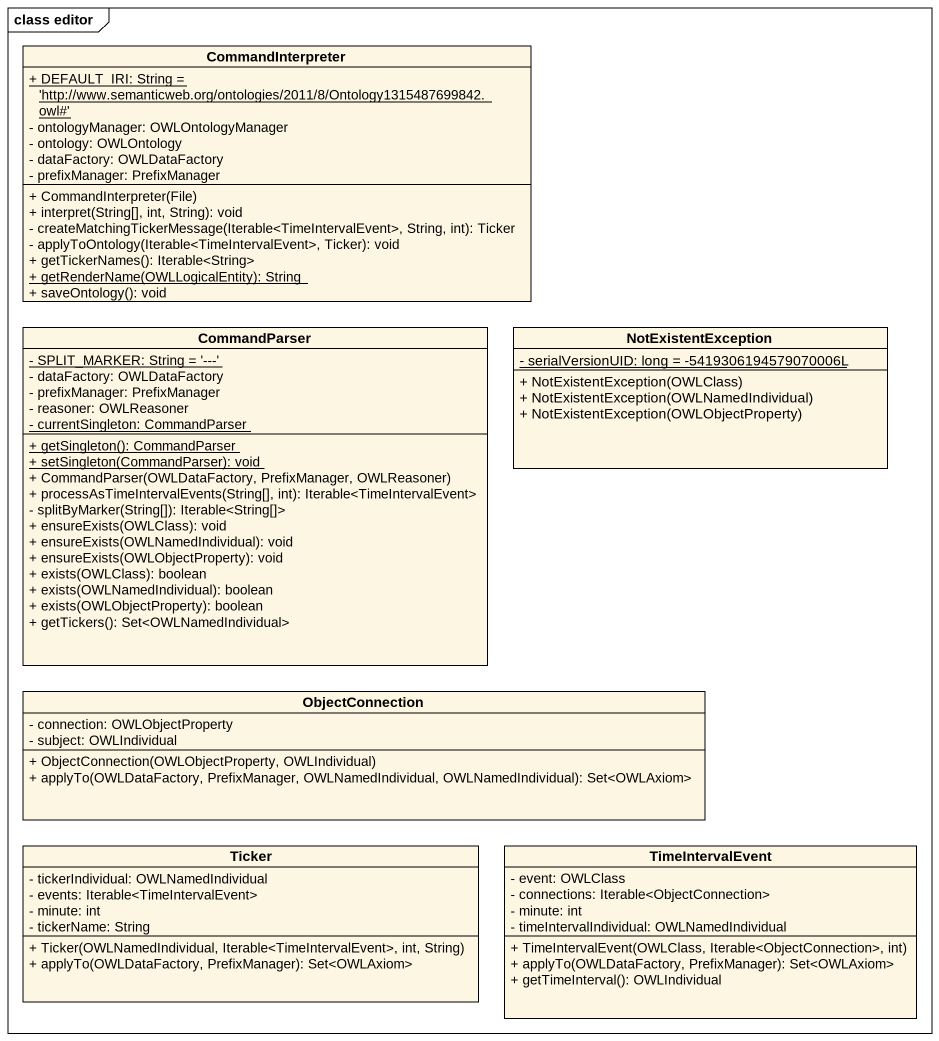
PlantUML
@startuml
mainframe class editor
hide circle
hide empty members
skinparam classAttributeIconSize 0
class CommandInterpreter {
  {static} + DEFAULT_IRI: String = 'http://www.semanticweb.org/ontologies/2011/8/Ontology1315487699842.owl#'
  - ontologyManager: OWLOntologyManager
  - ontology: OWLOntology
  - dataFactory: OWLDataFactory
  - prefixManager: PrefixManager
  + CommandInterpreter(File)
  + interpret(String[], int, String): void
  - createMatchingTickerMessage(Iterable<TimeIntervalEvent>, String, int): Ticker
  - applyToOntology(Iterable<TimeIntervalEvent>, Ticker): void
  + getTickerNames(): Iterable<String>
  {static} + getRenderName(OWLLogicalEntity): String
  + saveOntology(): void
}
class CommandParser {
  {static} - SPLIT_MARKER: String = '---'
  - dataFactory: OWLDataFactory
  - prefixManager: PrefixManager
  - reasoner: OWLReasoner
  {static} - currentSingleton: CommandParser
  {static} + getSingleton(): CommandParser
  {static} + setSingleton(CommandParser): void
  + CommandParser(OWLDataFactory, PrefixManager, OWLReasoner)
  + processAsTimeIntervalEvents(String[], int): Iterable<TimeIntervalEvent>
  - splitByMarker(String[]): Iterable<String[]>
  + ensureExists(OWLClass): void
  + ensureExists(OWLNamedIndividual): void
  + ensureExists(OWLObjectProperty): void
  + exists(OWLClass): boolean
  + exists(OWLNamedIndividual): boolean
  + exists(OWLObjectProperty): boolean
  + getTickers(): Set<OWLNamedIndividual>
}
class NotExistentException {
  {static} - serialVersionUID: long = -5419306194579070006L
  + NotExistentException(OWLClass)
  + NotExistentException(OWLNamedIndividual)
  + NotExistentException(OWLObjectProperty)
}
class ObjectConnection {
  - connection: OWLObjectProperty
  - subject: OWLIndividual
  + ObjectConnection(OWLObjectProperty, OWLIndividual)
  + applyTo(OWLDataFactory, PrefixManager, OWLNamedIndividual, OWLNamedIndividual): Set<OWLAxiom>
}
class Ticker {
  - tickerIndividual: OWLNamedIndividual
  - events: Iterable<TimeIntervalEvent>
  - minute: int
  - tickerName: String
  + Ticker(OWLNamedIndividual, Iterable<TimeIntervalEvent>, int, String)
  + applyTo(OWLDataFactory, PrefixManager): Set<OWLAxiom>
}
class TimeIntervalEvent {
  - event: OWLClass
  - connections: Iterable<ObjectConnection>
  - minute: int
  - timeIntervalIndividual: OWLNamedIndividual
  + TimeIntervalEvent(OWLClass, Iterable<ObjectConnection>, int)
  + applyTo(OWLDataFactory, PrefixManager): Set<OWLAxiom>
  + getTimeInterval(): OWLIndividual
}
@enduml
